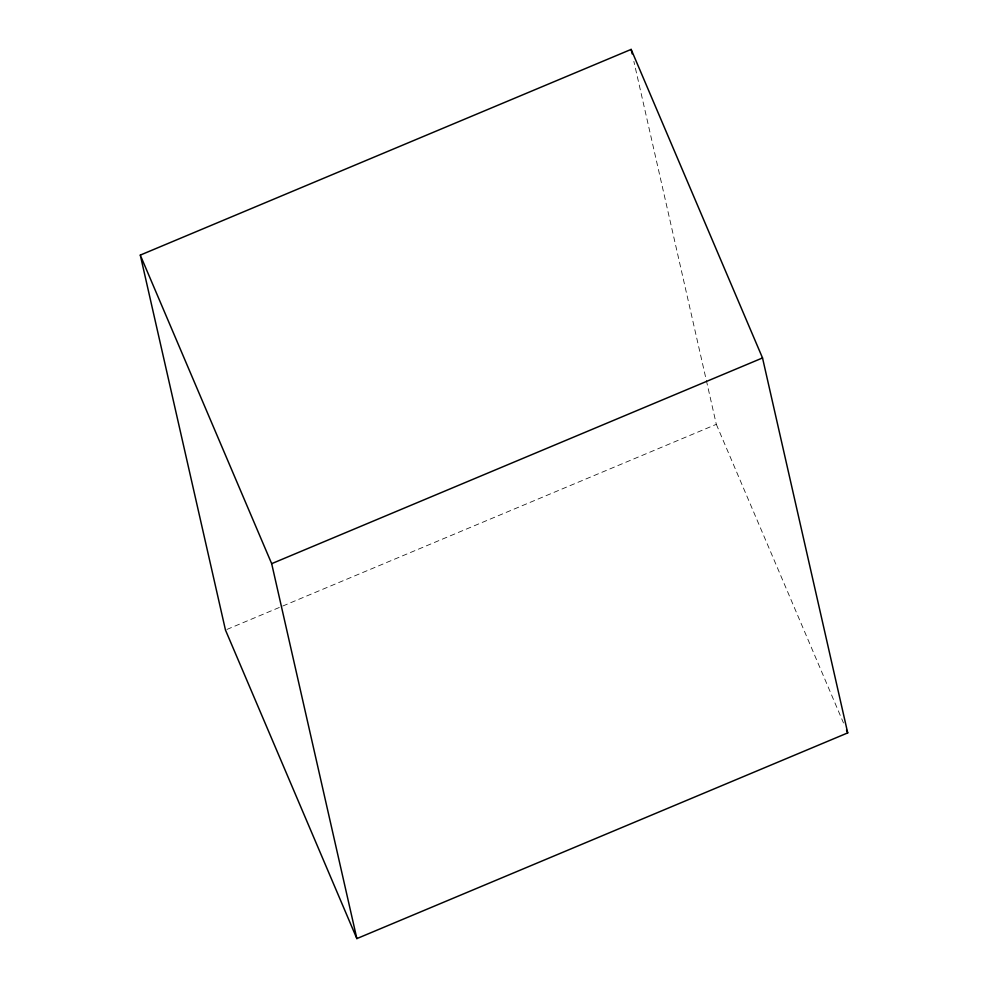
<?xml version="1.0" encoding="UTF-8"?>
<svg xmlns="http://www.w3.org/2000/svg" width="988" height="988" viewBox="0 0 988 988"><rect width="100%" height="100%" fill="white"/><g stroke="black" fill="none" stroke-linecap="round" stroke-linejoin="round"><path stroke-width="0.74" stroke-dasharray="4.94 3.71" d="M226.894 629.442L716.325 424.334L633.864 61.404M716.325 424.334L843.493 722.981"/><path stroke-width="1.48" d="M140.284 255.102L631.147 49.4L762.526 357.952L847.716 732.898L356.853 938.6L225.474 630.048L140.284 255.102L271.675 563.666L356.853 938.6M271.675 563.666L762.526 357.952M846.506 730.058L847.716 732.898M631.147 49.4L632.159 53.895"/></g></svg>
